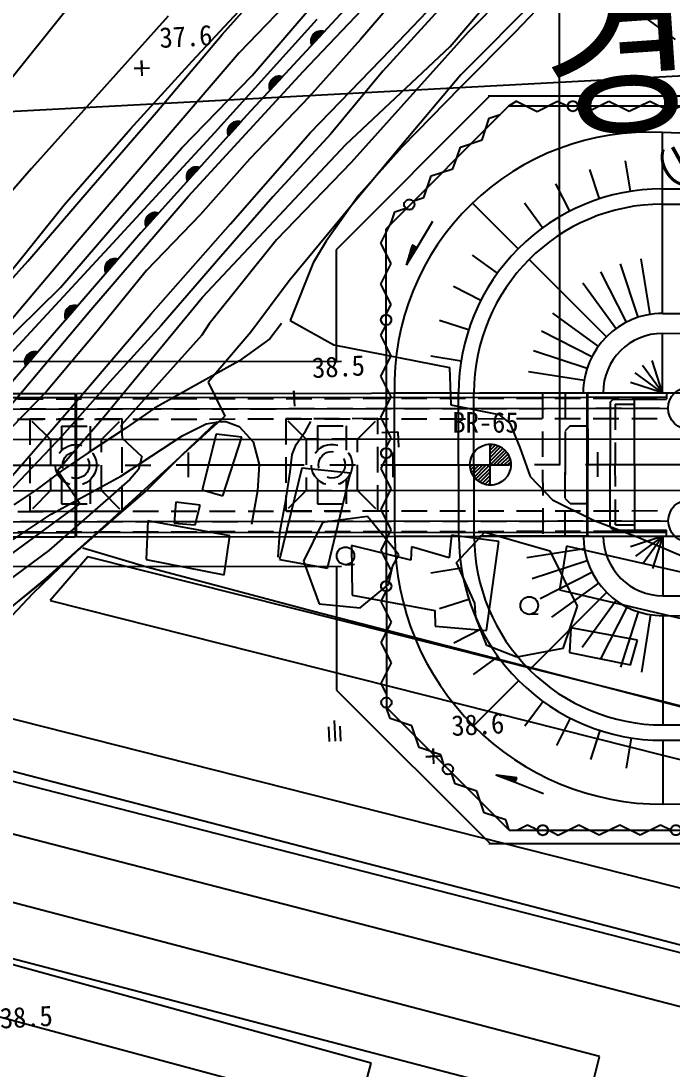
# Model space of a CAD drawing. Header units: millimetres. Extents: x 16742 to 17538, y 1103 to 1809.
# Drawn here: x 17366.7 to 17430.3, y 1414.9 to 1517.3 of the extents above; entities that cross this region are included whole.
import ezdxf
from ezdxf.xclip import XClip

# ---------------------------------------------------------------- set-up
doc = ezdxf.new("R2010")
doc.units = ezdxf.units.MM
doc.header["$LTSCALE"] = 10
doc.header["$MEASUREMENT"] = 0
doc.header["$XCLIPFRAME"] = 2
for name, pattern in [('CENTER', [2, 1.25, -0.25, 0.25, -0.25]), ('CENTERX2', [4, 2.5, -0.5, 0.5, -0.5]), ('DASHED2', [0.375, 0.25, -0.125]), ('HIDDEN', [0.375, 0.25, -0.125])]:
    doc.linetypes.add(name, pattern=pattern)
for name, color, linetype in [('TN-MANH', 4, 'Continuous'), ('TZ-BASE', 253, 'Continuous'), ('TZ-CABL', 4, 'Continuous')]:
    doc.layers.add(name, color=color, linetype=linetype)
doc.styles.add('GR', font='GulimChe.ttf')
doc.styles.get("Standard").update_dxf_attribs({"font": 'GulimChe.ttf'})
doc.linetypes.add('ZIGZAG', pattern='A,0.0001,-0.2,[131,ltypeshp.shx,S=0.2,R=0,X=-0.2,Y=0],-0.4,[131,ltypeshp.shx,S=0.2,R=180,X=0.2,Y=0],-0.2', length=0.8001)

# ---------------------------------------------------------------- blocks, each defined once
blk = doc.blocks.new('JD-DGH6SF4')
at = {"layer": 'TZ-BASE', "style": 'GR'}
blk.add_text('(KPR297K759)', height=3, rotation=29.2387, dxfattribs=at).set_placement((606.6, 102.77))
blk = doc.blocks.new('JD-FHFGFGH4SFG5')
at = {"layer": 'TZ-BASE'}
for p, q in [((609.41, 65.29, 40), (587.33, 42.78, 40)), ((503.51, -10.49, 1.89), (562.8, 63.35, 1.89)), ((571.19, 38.95, 42.02), (588.05, 56.67, 42.02)), ((585.57, 41.39, 41.03), (599.01, 57.18, 41.03)), ((579.02, 55.36, 38.99), (564.93, 40.75, 38.99)), ((563.28, 42.55, 38.02), (571.4, 51.66, 38.02)), ((579.77, 41.1, 38.76), (587.25, 48.94, 38.76)), ((597.67, 48.83, 40.41), (591.9, 42.77, 40.41)), ((560.35, 39.95, 37.62), (566.41, 46.45, 37.62)), ((577.2, 47.08, 41.08), (565.7, 34.67, 41.08)), ((566.21, 38.56, 40), (572.79, 46.24, 40)), ((580.99, 46.95, 38.5), (576.81, 42.07, 38.5)), ((594.19, 46.25, 39.03), (586.62, 38.63, 39.03)), ((584.75, 45.28, 42.02), (578.99, 38.96, 42.02)), ((603.39, 45.11, 39.17), (607.55, 42.07, 39.17)), ((558.01, 44.34, 37.62), (544.66, 29.46, 37.62)), ((572.52, 44.03, 41.03), (562.54, 32.94, 41.03)), ((699.42, 43.35), (-0.01, 6.18)), ((556.87, 34.96, 38.02), (563.28, 42.55, 38.02)), ((576.81, 42.07, 38.5), (571.76, 36.43, 38.5)), ((571.95, 42.04, 41.08), (572.55, 42.06, 41.08)), ((571.98, 42.19, 41.08), (572.69, 42.22, 41.08)), ((572, 42.23, 41.08), (572.03, 41.51, 41.08)), ((573.25, 42.82, 41.08), (572.03, 41.5, 41.08)), ((572.04, 42.34, 41.08), (572.84, 42.37, 41.08)), ((572.14, 42.5, 41.08), (572.98, 42.53, 41.08)), ((572.14, 42.49, 41.08), (572.17, 41.65, 41.08)), ((572.28, 42.65, 41.08), (572.31, 41.81, 41.08)), ((572.29, 42.65, 41.08), (573.13, 42.68, 41.08)), ((572.43, 42.75, 41.08), (572.46, 41.96, 41.08)), ((572.56, 42.81, 41.08), (573.21, 42.84, 41.08)), ((572.58, 42.82, 41.08), (572.6, 42.12, 41.08)), ((572.72, 42.86, 41.08), (572.75, 42.27, 41.08)), ((572.87, 42.88, 41.08), (572.89, 42.43, 41.08)), ((573.02, 42.88, 41.08), (573.04, 42.59, 41.08)), ((573.18, 42.85, 41.08), (573.18, 42.74, 41.08)), ((587.33, 42.78, 40), (575.89, 30.07, 40)), ((591.9, 42.77, 40.41), (586.53, 37.37, 40.41)), ((571.88, 32.95, 38.76), (579.77, 41.1, 38.76)), ((571.94, 41.89, 41.08), (572.41, 41.91, 41.08)), ((571.96, 41.74, 41.08), (572.26, 41.75, 41.08)), ((572, 41.59, 41.08), (572.12, 41.59, 41.08)), ((575.36, 31.82, 41.03), (585.57, 41.39, 41.03)), ((564.93, 40.75, 38.99), (548.93, 22.07, 38.99)), ((554.34, 33.33, 37.62), (560.35, 39.95, 37.62)), ((555.47, 38.51, 37.61), (555.39, 40.01, 37.61)), ((555.39, 40.01, 37.61), (555.43, 39.26, 37.61)), ((554.68, 39.22, 37.61), (556.18, 39.3, 37.61)), ((555.43, 39.26, 37.61), (554.68, 39.22, 37.61)), ((559.96, 26.72, 42.02), (571.19, 38.95, 42.02)), ((578.99, 38.96, 42.02), (573.9, 32.85, 42.02)), ((559.36, 31.48, 40), (566.21, 38.56, 40)), ((569.18, 38.42, 41.08), (567.95, 37.1, 41.08)), ((567.97, 37.94, 41.08), (568.76, 37.97, 41.08)), ((568.06, 38.09, 41.08), (568.91, 38.13, 41.08)), ((568.06, 38.09, 41.08), (568.09, 37.25, 41.08)), ((568.21, 38.25, 41.08), (569.05, 38.28, 41.08)), ((568.21, 38.24, 41.08), (568.24, 37.4, 41.08)), ((568.35, 38.35, 41.08), (568.38, 37.56, 41.08)), ((568.48, 38.41, 41.08), (569.13, 38.43, 41.08)), ((568.5, 38.42, 41.08), (568.53, 37.72, 41.08)), ((568.65, 38.46, 41.08), (568.67, 37.87, 41.08)), ((568.8, 38.48, 41.08), (568.81, 38.03, 41.08)), ((568.95, 38.47, 41.08), (568.96, 38.18, 41.08)), ((569.1, 38.44, 41.08), (569.1, 38.34, 41.08)), ((586.62, 38.63, 39.03), (580.91, 31.84, 39.03)), ((567.87, 37.64, 41.08), (568.47, 37.66, 41.08)), ((567.87, 37.48, 41.08), (568.33, 37.5, 41.08)), ((567.88, 37.34, 41.08), (568.18, 37.35, 41.08)), ((567.91, 37.79, 41.08), (568.62, 37.81, 41.08)), ((567.92, 37.83, 41.08), (567.95, 37.11, 41.08)), ((567.92, 37.19, 41.08), (568.04, 37.19, 41.08)), ((586.53, 37.37, 40.41), (580.84, 31.54, 40.41)), ((571.76, 36.43, 38.5), (565.98, 30.42, 38.5)), ((592.06, 36.05), (591.28, 35.55)), ((592.06, 36.05), (594.06, 35.05)), ((594.06, 35.05), (596.06, 36.05)), ((596.06, 36.05), (597.06, 35.55)), ((599.06, 35.05), (601.06, 36.06)), ((601.06, 36.06), (603.06, 35.06)), ((603.06, 35.06), (605.06, 36.06)), ((605.06, 36.06), (607.06, 35.06)), ((607.06, 35.06), (609.06, 36.06)), ((550.5, 27.6, 38.02), (556.87, 34.96, 38.02)), ((591.28, 35.55), (579.29, 23.53)), ((699.44, 35.65), (591.28, 35.55)), ((598.06, 35.55), (599.06, 35.05)), ((565.7, 34.67, 41.08), (555.34, 23.2, 41.08)), ((565.11, 34.01, 41.08), (563.9, 32.67, 41.08)), ((564.14, 33.82, 41.08), (564.18, 32.98, 41.08)), ((564.15, 33.83, 41.08), (564.98, 33.87, 41.08)), ((564.28, 33.93, 41.08), (564.32, 33.14, 41.08)), ((564.41, 33.99, 41.08), (565.06, 34.02, 41.08)), ((564.43, 34, 41.08), (564.47, 33.3, 41.08)), ((564.58, 34.04, 41.08), (564.61, 33.46, 41.08)), ((564.73, 34.06, 41.08), (564.75, 33.61, 41.08)), ((564.88, 34.06, 41.08), (564.89, 33.77, 41.08)), ((565.03, 34.03, 41.08), (565.04, 33.93, 41.08)), ((588.68, 32.27), (589.38, 34.39)), ((589.38, 34.39), (590.44, 34.74)), ((547.84, 25.91, 37.62), (554.34, 33.33, 37.62)), ((562.54, 32.94, 41.03), (552.56, 22.14, 41.03)), ((563.81, 33.06, 41.08), (564.27, 33.08, 41.08)), ((563.82, 33.21, 41.08), (564.41, 33.24, 41.08)), ((563.83, 32.91, 41.08), (564.13, 32.92, 41.08)), ((563.85, 33.36, 41.08), (564.56, 33.4, 41.08)), ((563.86, 33.4, 41.08), (563.9, 32.68, 41.08)), ((563.87, 32.76, 41.08), (563.99, 32.77, 41.08)), ((563.91, 33.51, 41.08), (564.7, 33.55, 41.08)), ((564, 33.67, 41.08), (564.84, 33.71, 41.08)), ((564, 33.67, 41.08), (564.04, 32.83, 41.08)), ((564.09, 24.07, 38.76), (571.88, 32.95, 38.76)), ((573.9, 32.85, 42.02), (568.22, 26.71, 42.02)), ((606.31, 15.32), (606.3, 32.97)), ((619.41, 32.57), (606.3, 32.97)), ((561.37, 16.91, 41.03), (575.36, 31.82, 41.03)), ((580.91, 31.84, 39.03), (575.13, 24.92, 39.03)), ((586.56, 31.56), (588.68, 32.27)), ((553.52, 24.86, 40), (559.36, 31.48, 40)), ((580.84, 31.54, 40.41), (576.65, 26.87, 40.41)), ((586.2, 30.5), (586.56, 31.56)), ((565.98, 30.42, 38.5), (561.14, 24.95, 38.5)), ((575.89, 30.07, 40), (568.58, 22.5, 40)), ((585.84, 29.44), (586.2, 30.5)), ((603.19, 27.24), (602.71, 30.21)), ((544.66, 29.46, 37.62), (535.55, 19.11, 37.62)), ((559.79, 28.76, 41.08), (560.39, 28.79, 41.08)), ((559.82, 28.91, 41.08), (560.53, 28.95, 41.08)), ((559.84, 28.95, 41.08), (559.87, 28.23, 41.08)), ((561.09, 29.56, 41.08), (559.88, 28.22, 41.08)), ((559.88, 29.06, 41.08), (560.68, 29.1, 41.08)), ((559.97, 29.21, 41.08), (560.02, 28.37, 41.08)), ((559.98, 29.22, 41.08), (560.82, 29.26, 41.08)), ((560.12, 29.38, 41.08), (560.96, 29.42, 41.08)), ((560.12, 29.37, 41.08), (560.16, 28.53, 41.08)), ((560.26, 29.48, 41.08), (560.3, 28.69, 41.08)), ((560.39, 29.54, 41.08), (561.04, 29.57, 41.08)), ((560.41, 29.55, 41.08), (560.44, 28.85, 41.08)), ((560.56, 29.59, 41.08), (560.59, 29, 41.08)), ((560.71, 29.61, 41.08), (560.73, 29.16, 41.08)), ((560.86, 29.61, 41.08), (560.87, 29.32, 41.08)), ((561.01, 29.58, 41.08), (561.01, 29.48, 41.08)), ((582.99, 26.63), (583.72, 28.75)), ((583.72, 28.75), (585.84, 29.44)), ((600.15, 26.51), (599.22, 29.36)), ((559.79, 28.61, 41.08), (560.25, 28.63, 41.08)), ((559.8, 28.46, 41.08), (560.11, 28.47, 41.08)), ((559.84, 28.31, 41.08), (559.96, 28.32, 41.08)), ((597.26, 25.31), (595.89, 27.98)), ((544.29, 20.41, 38.02), (550.5, 27.6, 38.02)), ((550.44, 15.67, 42.02), (559.96, 26.72, 42.02)), ((568.22, 26.71, 42.02), (563.17, 20.89, 42.02)), ((576.65, 26.87, 40.41), (573.45, 22.37, 40.41)), ((581.93, 26.29), (582.99, 26.63)), ((606.3, 27.49), (699.42, 27.58)), ((541.66, 18.2, 37.62), (547.84, 25.91, 37.62)), ((592.22, 21.64), (587.75, 26.1)), ((594.59, 23.67), (592.83, 26.1)), ((606.3, 25.99), (699.42, 26.08)), ((547.48, 17.85, 40), (553.52, 24.86, 40)), ((557.06, 25.11, 41.08), (555.86, 23.77, 41.08)), ((555.86, 24.61, 41.08), (556.65, 24.65, 41.08)), ((561.14, 24.95, 38.5), (555.9, 19.52, 38.5)), ((555.95, 24.77, 41.08), (556.8, 24.81, 41.08)), ((555.95, 24.76, 41.08), (555.99, 23.92, 41.08)), ((556.09, 24.92, 41.08), (556.14, 24.08, 41.08)), ((556.1, 24.92, 41.08), (556.94, 24.97, 41.08)), ((556.24, 25.02, 41.08), (556.28, 24.24, 41.08)), ((556.37, 25.09, 41.08), (557.02, 25.12, 41.08)), ((556.39, 25.1, 41.08), (556.42, 24.39, 41.08)), ((556.53, 25.14, 41.08), (556.56, 24.55, 41.08)), ((556.68, 25.16, 41.08), (556.71, 24.71, 41.08)), ((556.83, 25.16, 41.08), (556.85, 24.87, 41.08)), ((556.99, 25.13, 41.08), (556.99, 25.02, 41.08)), ((575.13, 24.92, 39.03), (569.84, 18.5, 39.03)), ((579.72, 23.97), (580.15, 25.24)), ((580.15, 25.24), (581.22, 25.58)), ((555.76, 24.16, 41.08), (556.23, 24.18, 41.08)), ((555.77, 24.31, 41.08), (556.37, 24.34, 41.08)), ((555.78, 24.01, 41.08), (556.08, 24.02, 41.08)), ((555.8, 24.46, 41.08), (556.51, 24.49, 41.08)), ((555.82, 24.5, 41.08), (555.85, 23.78, 41.08)), ((555.82, 23.86, 41.08), (555.94, 23.86, 41.08)), ((556.31, 15.23, 38.76), (564.09, 24.07, 38.76)), ((578.79, 22.18), (579.79, 24.18)), ((583.84, 24.31), (582.3, 21.73)), ((555.34, 23.2, 41.08), (542.35, 8.16, 41.08)), ((579.29, 23.53), (579.33, -23.17)), ((548.93, 22.07, 38.99), (536.52, 7.44, 38.99)), ((552.56, 22.14, 41.03), (542.57, 11.34, 41.03)), ((568.58, 22.5, 40), (562.02, 14.31, 40)), ((573.45, 22.37, 40.41), (572.19, 20.26, 40.41)), ((579.79, 20.18), (578.79, 22.18)), ((581.87, 21.99), (581.27, 20.02)), ((582.3, 21.73), (581.27, 20.02)), ((582.29, 21.74), (581.29, 20.07)), ((582.28, 21.75), (581.3, 20.12)), ((582.26, 21.75), (581.32, 20.17)), ((582.25, 21.76), (581.33, 20.22)), ((582.24, 21.77), (581.35, 20.27)), ((582.23, 21.77), (581.36, 20.32)), ((582.22, 21.78), (581.38, 20.37)), ((582.21, 21.79), (581.39, 20.41)), ((582.2, 21.79), (581.41, 20.46)), ((582.19, 21.8), (581.42, 20.51)), ((582.18, 21.81), (581.44, 20.56)), ((582.17, 21.81), (581.45, 20.61)), ((582.16, 21.82), (581.47, 20.66)), ((582.15, 21.82), (581.48, 20.71)), ((582.14, 21.83), (581.5, 20.76)), ((582.13, 21.84), (581.51, 20.81)), ((582.11, 21.84), (581.53, 20.86)), ((582.1, 21.85), (581.54, 20.91)), ((582.09, 21.86), (581.56, 20.96)), ((582.08, 21.86), (581.57, 21.01)), ((582.07, 21.87), (581.59, 21.06)), ((582.06, 21.88), (581.6, 21.11)), ((582.05, 21.88), (581.62, 21.15)), ((582.04, 21.89), (581.63, 21.2)), ((582.03, 21.9), (581.65, 21.25)), ((582.02, 21.9), (581.66, 21.3)), ((582.01, 21.91), (581.67, 21.35)), ((582, 21.91), (581.69, 21.4)), ((581.99, 21.92), (581.7, 21.45)), ((581.98, 21.93), (581.72, 21.5)), ((581.96, 21.93), (581.73, 21.55)), ((581.95, 21.94), (581.75, 21.6)), ((581.94, 21.95), (581.76, 21.65)), ((581.93, 21.95), (581.78, 21.7)), ((581.92, 21.96), (581.79, 21.75)), ((581.91, 21.97), (581.81, 21.8)), ((581.9, 21.97), (581.82, 21.85)), ((581.89, 21.98), (581.84, 21.89)), ((581.88, 21.98), (581.85, 21.94)), ((582.3, 21.73), (581.87, 21.99)), ((553.1, 20.6, 41.08), (551.92, 19.24, 41.08)), ((552.28, 20.5, 41.08), (552.33, 19.72, 41.08)), ((552.4, 20.57, 41.08), (553.05, 20.62, 41.08)), ((552.42, 20.58, 41.08), (552.47, 19.88, 41.08)), ((552.57, 20.62, 41.08), (552.61, 20.04, 41.08)), ((552.72, 20.65, 41.08), (552.75, 20.2, 41.08)), ((552.87, 20.65, 41.08), (552.89, 20.36, 41.08)), ((553.02, 20.62, 41.08), (553.03, 20.52, 41.08)), ((563.17, 20.89, 42.02), (557.34, 14.14, 42.02)), ((590.19, 19.26), (587.76, 21.02)), ((600.83, 13.04), (593.28, 20.58)), ((605.1, 15.22), (604.24, 20.66)), ((538.12, 13.56, 38.02), (544.29, 20.41, 38.02)), ((555.9, 19.52, 38.5), (550.95, 13.41, 38.5)), ((551.82, 19.77, 41.08), (552.42, 19.82, 41.08)), ((551.82, 19.62, 41.08), (552.28, 19.66, 41.08)), ((551.84, 19.47, 41.08), (552.14, 19.5, 41.08)), ((551.85, 19.93, 41.08), (552.56, 19.98, 41.08)), ((551.86, 19.97, 41.08), (551.92, 19.25, 41.08)), ((551.91, 20.08, 41.08), (552.7, 20.14, 41.08)), ((552, 20.24, 41.08), (552.84, 20.3, 41.08)), ((552, 20.23, 41.08), (552.06, 19.4, 41.08)), ((552.13, 20.39, 41.08), (552.2, 19.56, 41.08)), ((552.14, 20.4, 41.08), (552.98, 20.46, 41.08)), ((572.19, 20.26, 40.41), (569.93, 14.63, 40.41)), ((578.79, 18.18), (579.79, 20.18)), ((603.92, 14.94), (602.21, 20.17)), ((551.88, 19.33, 41.08), (552.01, 19.34, 41.08)), ((569.84, 18.5, 39.03), (566.1, 13.5, 39.03)), ((602.79, 14.47), (600.29, 19.37)), ((540.86, 11.33, 40), (547.48, 17.85, 40)), ((579.79, 16.18), (578.79, 18.18)), ((588.56, 16.59), (585.88, 17.95)), ((601.75, 13.83), (598.52, 18.28)), ((551.75, 5.25, 41.03), (561.37, 16.91, 41.03)), ((536.72, -0.65, 42.02), (550.44, 15.67, 42.02)), ((547.93, 15.39, 41.08), (548.64, 15.44, 41.08)), ((547.94, 15.43, 41.08), (548, 14.71, 41.08)), ((547.99, 15.54, 41.08), (548.78, 15.6, 41.08)), ((549.18, 16.06, 41.08), (548, 14.7, 41.08)), ((548.07, 15.69, 41.08), (548.14, 14.85, 41.08)), ((548.08, 15.7, 41.08), (548.92, 15.76, 41.08)), ((548.21, 15.85, 41.08), (548.27, 15.02, 41.08)), ((548.22, 15.86, 41.08), (549.05, 15.92, 41.08)), ((548.36, 15.96, 41.08), (548.41, 15.18, 41.08)), ((548.48, 16.03, 41.08), (549.13, 16.07, 41.08)), ((548.5, 16.04, 41.08), (548.55, 15.34, 41.08)), ((548.65, 16.08, 41.08), (548.69, 15.5, 41.08)), ((548.8, 16.11, 41.08), (548.83, 15.66, 41.08)), ((548.95, 16.11, 41.08), (548.97, 15.82, 41.08)), ((549.1, 16.08, 41.08), (549.11, 15.98, 41.08)), ((579.29, 15.18), (579.79, 16.18)), ((606.31, 15.32), (699.43, 15.41)), ((547.9, 15.23, 41.08), (548.5, 15.28, 41.08)), ((547.9, 15.08, 41.08), (548.36, 15.12, 41.08)), ((547.92, 14.93, 41.08), (548.22, 14.96, 41.08)), ((547.96, 14.79, 41.08), (548.08, 14.79, 41.08)), ((548.53, 6.13, 38.76), (556.31, 15.23, 38.76)), ((569.08, 14.34, 38.76), (567.93, 12.84, 38.76)), ((569.93, 14.63, 40.41), (574.19, 12.24, 40.41)), ((587.36, 13.7), (584.51, 14.63)), ((600.04, 12.12), (595.59, 15.34)), ((550.95, 13.41, 38.5), (546.11, 7.68, 38.5)), ((557.34, 14.14, 42.02), (552.32, 8.63, 42.02)), ((562.02, 14.31, 40), (561.29, 13.21, 40)), ((566.1, 13.5, 39.03), (561.92, 8.62, 39.03)), ((578.8, 13.18), (579.3, 14.18)), ((599.4, 11.08), (594.5, 13.57)), ((606.32, 13.37), (699.43, 13.46)), ((606.32, 7.56), (606.32, 13.37)), ((561.29, 13.21, 40), (553.42, 4.41, 40)), ((567.93, 12.84, 38.76), (564.91, 10.66, 38.76)), ((579.8, 11.18), (578.8, 13.18)), ((545.26, 11.52, 41.08), (544.08, 10.16, 41.08)), ((544.29, 11.31, 41.08), (544.35, 10.47, 41.08)), ((544.3, 11.32, 41.08), (545.13, 11.38, 41.08)), ((544.43, 11.42, 41.08), (544.49, 10.63, 41.08)), ((544.56, 11.49, 41.08), (545.21, 11.53, 41.08)), ((544.58, 11.49, 41.08), (544.63, 10.8, 41.08)), ((544.73, 11.54, 41.08), (544.77, 10.96, 41.08)), ((544.87, 11.57, 41.08), (544.91, 11.12, 41.08)), ((545.02, 11.57, 41.08), (545.05, 11.28, 41.08)), ((545.18, 11.54, 41.08), (545.18, 11.44, 41.08)), ((574.19, 12.24, 40.41), (585.5, 10.05, 40.41)), ((598.94, 9.95), (593.71, 11.65)), ((543.98, 10.69, 41.08), (544.58, 10.74, 41.08)), ((543.98, 10.54, 41.08), (544.44, 10.57, 41.08)), ((544, 10.39, 41.08), (544.3, 10.41, 41.08)), ((544.01, 10.84, 41.08), (544.72, 10.9, 41.08)), ((544.02, 10.89, 41.08), (544.07, 10.17, 41.08)), ((544.04, 10.24, 41.08), (544.16, 10.25, 41.08)), ((544.06, 11, 41.08), (544.86, 11.06, 41.08)), ((544.15, 11.16, 41.08), (544.99, 11.22, 41.08)), ((544.15, 11.15, 41.08), (544.21, 10.31, 41.08)), ((564.91, 10.66, 38.76), (561.4, 8.69, 38.76)), ((578.8, 9.18), (579.8, 11.18)), ((586.63, 10.66), (583.67, 11.13)), ((606.32, 7.56), (604.37, 10.24)), ((606.32, 7.56), (605.3, 10.71)), ((585.5, 10.05, 40.41), (585.63, 6.39, 40.41)), ((598.66, 8.77), (593.22, 9.62)), ((606.32, 7.56), (603.64, 9.5)), ((552.32, 8.63, 42.02), (547.64, 3.35, 42.02)), ((561.4, 8.69, 38.76), (556.67, 6.07, 38.76)), ((561.92, 8.62, 39.03), (563.54, 5.28, 39.03)), ((579.8, 7.18), (578.8, 9.18)), ((606.32, 7.56), (603.17, 8.58)), ((474.04, 7.44), (548.94, 7.51)), ((546.11, 7.68, 38.5), (541.5, 2.96, 38.5)), ((548.96, -6.49), (548.94, 7.51)), ((549.04, 7.51), (606.69, 7.56)), ((549.06, -6.49), (549.04, 7.51)), ((570.37, 6.27, 38.51), (570.29, 7.77, 38.51)), ((570.29, 7.77, 38.51), (570.33, 7.02, 38.51)), ((578.8, 5.18), (579.8, 7.18)), ((586.39, 7.54), (580.14, 7.54)), ((580.15, -6.46), (580.14, 7.54)), ((586.41, -6.46), (586.39, 7.54)), ((587.91, -6.46), (587.89, 7.54)), ((599.11, 7.55), (588.44, 7.54)), ((598.96, -6.44), (598.94, 7.55)), ((598.99, 7.55), (606.69, 7.56)), ((598.99, 7.55), (606.69, 7.56)), ((598.99, 7.55), (599, 0.55)), ((606.14, 7.56), (699.4, 7.65)), ((606.69, 7.56), (606.69, 6.96)), ((474.04, 7.04), (548.94, 7.11)), ((549.04, 7.11), (598.94, 7.15)), ((569.58, 6.98, 38.51), (571.08, 7.06, 38.51)), ((570.33, 7.02, 38.51), (569.58, 6.98, 38.51)), ((585.63, 6.39, 40.41), (590.31, 5.44, 40.41)), ((598.99, 7.15), (606.69, 7.16)), ((601.19, 6.66), (601.49, 6.96)), ((601.19, 6.66), (601.2, 0.46)), ((601.49, 6.96), (606.69, 6.96)), ((603.61, -5.84), (603.59, 6.96)), ((541.79, -1.68, 38.76), (548.53, 6.13, 38.76)), ((547.2, -0.03, 41.03), (551.75, 5.25, 41.03)), ((556.67, 6.07, 38.76), (553.81, 4.08, 38.76)), ((563.54, 5.28, 39.03), (559.16, 1.29, 39.03)), ((579.81, 3.18), (578.8, 5.18)), ((590.31, 5.44, 40.41), (591.38, 4.61, 40.41)), ((553.42, 4.41, 40), (553.5, 3.12, 40)), ((562.75, 4.73, 39.3), (559.37, 1.52, 39.3)), ((559.43, 3.41, 39.42), (561.72, 4.53, 39.42)), ((561.72, 4.53, 39.42), (563.13, 4.75, 39.42)), ((563.13, 4.75, 39.42), (563.65, 4.77, 39.42)), ((563.65, 4.77, 39.42), (564.96, 4.29, 39.42)), ((564.96, 4.29, 39.42), (566.3, 2.79, 39.42)), ((571.43, 3.83, 39.42), (571.96, 4.75, 39.42)), ((591.38, 4.61, 40.41), (592.36, 2.24, 40.41)), ((499.95, 2.96), (699.93, 3.15)), ((547.64, 3.35, 42.02), (539.96, -4.71, 42.02)), ((553.81, 4.08, 38.76), (550.19, 1.71, 38.76)), ((553.37, -0.59, 39.42), (559.43, 3.41, 39.42)), ((553.5, 3.12, 40), (555.42, 1.34, 40)), ((562.7, 3.53, 40.2), (561.34, -1.9, 40.2)), ((565.21, 3.23, 40.2), (562.7, 3.53, 40.2)), ((563.34, -2.48, 40.2), (565.21, 3.23, 40.2)), ((570.53, 2.51, 39.42), (571.43, 3.83, 39.42)), ((578.9, 3.69, 39.08), (580.44, 3.77, 39.08)), ((579.31, 2.18), (579.81, 3.18)), ((580.44, 3.77, 39.08), (580.52, 2.26, 39.08)), ((566.3, 2.79, 39.42), (566.89, 0.57, 39.42)), ((570.13, 1.55, 39.42), (570.53, 2.51, 39.42)), ((589.46, -1.45), (589.46, 2.55)), ((589.49, 2.35), (589.68, 2.54)), ((589.49, 1.99), (589.99, 2.48)), ((589.49, 1.64), (590.25, 2.4)), ((589.49, 1.28), (590.49, 2.28)), ((589.5, 0.93), (590.7, 2.14)), ((592.36, 2.24, 40.41), (593.37, -0.61, 40.41)), ((550.19, 1.71, 38.76), (547.55, -0.1, 38.76)), ((559.16, 1.29, 39.03), (552.57, -4.75, 39.03)), ((555.42, 1.34, 40), (555.12, 0.08, 40)), ((559.37, 1.52, 39.3), (556, -1.87, 39.3)), ((560, -0.68), (560, 1.72)), ((569.93, -0.14, 39.42), (570.13, 1.55, 39.42)), ((578.81, 0.18), (579.31, 1.18)), ((580, -0.66), (580, 1.74)), ((589.5, 0.58), (590.89, 1.98)), ((589.82, 0.55), (591.06, 1.79)), ((590.17, 0.55), (591.21, 1.58)), ((590.53, 0.55), (591.33, 1.35)), ((590.88, 0.55), (591.42, 1.09)), ((596.79, 1.55), (596.8, -0.45)), ((600, -0.64), (600, 1.76)), ((555.12, 0.08, 40), (554.25, -0.9, 40)), ((566.89, 0.57, 39.42), (566.73, -2.02, 39.42)), ((571.08, 0.2, 40.07), (568.9, -8.7, 40.07)), ((575.83, -0.28, 40.07), (571.08, 0.2, 40.07)), ((579.81, -1.82), (578.81, 0.18)), ((587.5, 0.54), (591.5, 0.55)), ((587.51, 0.35), (587.7, 0.54)), ((587.56, 0.05), (588.05, 0.54)), ((587.65, -0.22), (588.4, 0.54)), ((587.76, -0.45), (588.76, 0.54)), ((587.9, -0.66), (589.11, 0.55)), ((588.07, -0.85), (589.46, 0.55)), ((588.25, -1.02), (589.5, 0.22)), ((591.23, 0.55), (591.48, 0.8)), ((599.01, -6.44), (599, 0.55)), ((601.21, -5.54), (601.2, 0.66)), ((547.55, -0.1, 38.76), (545.2, -1.86, 38.76)), ((554.25, -0.9, 40), (546.35, -7.85, 40)), ((546.57, -4.27, 39.42), (553.37, -0.59, 39.42)), ((549.38, -3.27, 41.03), (547.2, -0.03, 41.03)), ((569.51, -2.95, 39.42), (569.93, -0.14, 39.42)), ((573.57, -9.57, 40.07), (575.83, -0.28, 40.07)), ((588.46, -1.17), (589.5, -0.13)), ((588.7, -1.29), (589.5, -0.48)), ((588.96, -1.38), (589.5, -0.84)), ((593.37, -0.61, 40.41), (595.55, -2.9, 40.41)), ((499.96, -2.04), (699.96, -1.85)), ((545.2, -1.86, 38.76), (542.92, -3.36, 38.76)), ((556, -1.87, 39.3), (552.66, -4.74, 39.3)), ((561.34, -1.9, 40.2), (563.34, -2.48, 40.2)), ((566.73, -2.02, 39.42), (566.44, -3.62, 39.42)), ((578.81, -3.82), (579.81, -1.82)), ((589.25, -1.44), (589.5, -1.19)), ((568.93, -6.07, 39.42), (569.51, -2.95, 39.42)), ((595.55, -2.9, 40.41), (599.58, -4.87, 40.41)), ((541.4, -9.1, 41.03), (549.38, -3.27, 41.03)), ((558.76, -3.11, 40.05), (558.61, -5.18, 40.05)), ((561.14, -3.42, 40.05), (558.76, -3.11, 40.05)), ((560.64, -5.33, 40.05), (561.14, -3.42, 40.05)), ((566.44, -3.62, 39.42), (566.15, -5.31, 39.42)), ((579.81, -5.82), (578.81, -3.82)), ((542.58, -6.95, 39.42), (546.57, -4.27, 39.42)), ((552.57, -4.75, 39.03), (546.1, -10.53, 39.03)), ((552.66, -4.74, 39.3), (549.19, -7.79, 39.3)), ((556.02, -4.93, 40.09), (555.85, -8.72, 40.09)), ((564.04, -6.41, 40.09), (556.02, -4.93, 40.09)), ((573.08, -5.11, 42.09), (571.23, -8.87, 42.09)), ((577.49, -4.52, 42.09), (573.08, -5.11, 42.09)), ((580.55, -8.25, 42.09), (577.49, -4.52, 42.09)), ((599.58, -4.87, 40.41), (603.99, -6.57, 40.41)), ((474.06, -6.16), (548.96, -6.09)), ((549.06, -6.09), (598.96, -6.05)), ((558.61, -5.18, 40.05), (560.64, -5.33, 40.05)), ((568.76, -8.49, 39.42), (568.93, -6.07, 39.42)), ((578.82, -7.82), (579.81, -5.82)), ((586.17, -9, 42.03), (588.95, -6.06, 42.03)), ((588.95, -6.06, 42.03), (595.3, -7.86, 42.03)), ((599.01, -6.05), (606.71, -6.04)), ((601.21, -5.54), (601.51, -5.84)), ((601.51, -5.84), (606.71, -5.84)), ((606.71, -6.44), (606.71, -5.84)), ((474.06, -6.56), (548.96, -6.49)), ((549.06, -6.49), (598.96, -6.44)), ((563.48, -10.22, 40.09), (564.04, -6.41, 40.09)), ((586.4, -6.46), (580.15, -6.46)), ((585.69, -6.35, 41.36), (585.46, -8.55, 41.36)), ((590.32, -6.96, 41.36), (585.69, -6.35, 41.36)), ((599.13, -6.44), (588.46, -6.45)), ((589.11, -15.66, 41.36), (590.32, -6.96, 41.36)), ((599.01, -6.44), (606.71, -6.44)), ((599.01, -6.44), (606.71, -6.44)), ((606.34, -6.44), (603.19, -7.46)), ((606.34, -6.44), (603.66, -8.39)), ((603.99, -6.57, 40.41), (608.88, -8.64, 40.41)), ((606.34, -6.44), (604.39, -9.12)), ((606.34, -6.44), (605.32, -9.59)), ((606.15, -6.44), (699.48, -6.35)), ((606.34, -6.44), (606.34, -12.25)), ((546.35, -7.85, 40), (541.11, -11.69, 40)), ((549.19, -7.79, 39.3), (544.78, -12.04, 39.3)), ((555.92, -9.45, 40.41), (549.66, -7.6, 40.41)), ((581.73, -8.77, 41.36), (575.91, -7.33, 41.36)), ((575.91, -7.33, 41.36), (575.99, -12.2, 41.36)), ((579.82, -9.82), (578.82, -7.82)), ((581.77, -7.47, 41.36), (581.73, -8.77, 41.36)), ((585.46, -8.55, 41.36), (581.77, -7.47, 41.36)), ((598.67, -7.66), (593.07, -8.55)), ((595.3, -7.86, 42.03), (597.98, -13.28, 42.03)), ((596.92, -7.42, 40.37), (596.25, -11.66, 40.37)), ((620.48, -12.75, 40.37), (596.92, -7.42, 40.37)), ((550.16, -8.45, 39.42), (546.48, -12.71, 39.42)), ((616.48, -25.12, 39.42), (550.16, -8.45, 39.42)), ((555.85, -8.72, 40.09), (563.48, -10.22, 40.09)), ((568.9, -8.7, 40.07), (573.57, -9.57, 40.07)), ((571.23, -8.87, 42.09), (572.75, -13.04, 42.09)), ((575.39, -9.22, 39.08), (576.22, -9.18, 39.08)), ((579.94, -9.39, 42.09), (580.55, -8.25, 42.09)), ((587.99, -12.98, 42.03), (586.17, -9, 42.03)), ((598.96, -8.84), (593.57, -10.6)), ((542.63, -13.4, 38.72), (546.61, -10.21, 38.72)), ((572.22, -13.79, 40.41), (555.92, -9.45, 40.41)), ((579.32, -10.82), (579.82, -9.82)), ((579.53, -11.17, 42.09), (579.94, -9.39, 42.09)), ((586.65, -9.57), (583.69, -10.05)), ((599.42, -9.97), (594.37, -12.55)), ((546.1, -10.53, 39.03), (539.11, -16.28, 39.03)), ((576.77, -13.42, 42.09), (579.53, -11.17, 42.09)), ((600.06, -11.01), (595.48, -14.34)), ((544.78, -12.04, 39.3), (540.21, -16.89, 39.3)), ((575.99, -12.2, 41.36), (584.05, -13.68, 41.36)), ((578.82, -12.82), (579.32, -11.82)), ((600.85, -11.93), (593.32, -19.48)), ((596.25, -11.66, 40.37), (618.95, -17.03, 40.37)), ((606.34, -12.25), (699.45, -12.16)), ((546.48, -12.71, 39.42), (615.53, -30.15, 39.42)), ((572.75, -13.04, 42.09), (576.77, -13.42, 42.09)), ((579.82, -14.82), (578.82, -12.82)), ((587.39, -12.62), (584.53, -13.54)), ((588.08, -14.36, 42.03), (587.99, -12.98, 42.03)), ((597.98, -13.28, 42.03), (596.58, -17.42, 42.03)), ((601.78, -12.72), (598.45, -17.31)), ((592.46, -19.03, 40.41), (572.22, -13.79, 40.41)), ((584.05, -13.68, 41.36), (584.1, -15.23, 41.36)), ((593.33, -14.06, 39.08), (594.17, -14.02, 39.08)), ((602.82, -13.36), (600.25, -18.41)), ((603.94, -13.82), (602.2, -19.22)), ((605.13, -14.1), (604.25, -19.71)), ((606.34, -14.2), (699.46, -14.11)), ((606.34, -14.2), (606.35, -24.87)), ((578.82, -16.82), (579.82, -14.82)), ((584.1, -15.23, 41.36), (589.11, -15.66, 41.36)), ((589.16, -17.12, 42.03), (588.08, -14.36, 42.03)), ((588.59, -15.5), (585.91, -16.87)), ((597.37, -15.37, 39.96), (597.24, -17.78, 39.96)), ((603.87, -16.6, 39.96), (597.37, -15.37, 39.96)), ((579.83, -18.82), (578.82, -16.82)), ((592.09, -18.26, 42.03), (589.16, -17.12, 42.03)), ((603.18, -19, 39.96), (603.87, -16.6, 39.96)), ((590.22, -18.17), (587.8, -19.93)), ((596.58, -17.42, 42.03), (592.09, -18.26, 42.03)), ((597.24, -17.78, 39.96), (603.18, -19, 39.96)), ((578.83, -20.82), (579.83, -18.82)), ((612.27, -24.19, 40.41), (592.46, -19.03, 40.41)), ((579.33, -21.82), (578.83, -20.82)), ((592.26, -20.54), (587.84, -24.97)), ((612.85, -42.03, 39.36), (535.76, -22.51, 39.36)), ((591.34, -35.16), (579.33, -23.17)), ((579.69, -24.25), (579.33, -23.19)), ((594.64, -22.57), (592.87, -25)), ((574.22, -24.44, 39.08), (574.33, -26.45, 39.08)), ((581.81, -24.96), (579.69, -24.25)), ((597.3, -24.21), (595.94, -26.88)), ((573.67, -25.04, 39.08), (573.74, -26.48, 39.08)), ((574.89, -26.45, 39.08), (574.82, -24.98, 39.08)), ((582.52, -27.08), (581.81, -24.96)), ((600.19, -25.4), (599.27, -28.25)), ((606.35, -24.87), (699.47, -24.78)), ((603.24, -26.13), (602.77, -29.09)), ((606.35, -26.37), (699.47, -26.28)), ((606.35, -26.37), (606.36, -32.62)), ((533.81, -27.05, 39.36), (611.65, -47.28, 39.36)), ((584.64, -27.79), (582.52, -27.08)), ((583.98, -28.68, 38.64), (583.9, -27.18, 38.64)), ((583.9, -27.18, 38.64), (583.94, -27.93, 38.64)), ((611.11, -47.91, 39.36), (532.84, -27.82, 39.36)), ((583.19, -27.97, 38.64), (584.69, -27.89, 38.64)), ((583.94, -27.93, 38.64), (583.19, -27.97, 38.64)), ((584.99, -28.85), (584.64, -27.79)), ((586.05, -30.61), (585.7, -29.55)), ((588.18, -31.32), (586.05, -30.61)), ((592.08, -30.04), (590.04, -29.78)), ((591.9, -30.5), (590.04, -29.78)), ((592.08, -30.04), (590.04, -29.78)), ((591.9, -30.5), (590.04, -29.78)), ((591.91, -30.49), (590.09, -29.78)), ((591.91, -30.49), (590.09, -29.78)), ((591.91, -30.48), (590.14, -29.79)), ((591.91, -30.48), (590.14, -29.79)), ((591.91, -30.47), (590.19, -29.8)), ((591.91, -30.47), (590.19, -29.8)), ((591.92, -30.46), (590.24, -29.8)), ((591.92, -30.46), (590.24, -29.8)), ((591.92, -30.45), (590.3, -29.81)), ((591.92, -30.45), (590.3, -29.81)), ((591.93, -30.43), (590.35, -29.82)), ((591.93, -30.43), (590.35, -29.82)), ((591.93, -30.42), (590.4, -29.82)), ((591.93, -30.42), (590.4, -29.82)), ((591.94, -30.41), (590.45, -29.83)), ((591.94, -30.41), (590.45, -29.83)), ((591.94, -30.4), (590.5, -29.84)), ((591.94, -30.4), (590.5, -29.84)), ((591.95, -30.39), (590.55, -29.84)), ((591.95, -30.39), (590.55, -29.84)), ((591.95, -30.38), (590.6, -29.85)), ((591.95, -30.38), (590.6, -29.85)), ((591.96, -30.36), (590.65, -29.86)), ((591.96, -30.36), (590.65, -29.86)), ((591.96, -30.35), (590.7, -29.86)), ((591.96, -30.35), (590.7, -29.86)), ((591.96, -30.34), (590.76, -29.87)), ((591.96, -30.34), (590.76, -29.87)), ((591.97, -30.33), (590.81, -29.88)), ((591.97, -30.33), (590.81, -29.88)), ((591.97, -30.32), (590.86, -29.88)), ((591.97, -30.32), (590.86, -29.88)), ((591.98, -30.31), (590.91, -29.89)), ((591.98, -30.31), (590.91, -29.89)), ((591.98, -30.29), (590.96, -29.9)), ((591.98, -30.29), (590.96, -29.9)), ((591.99, -30.28), (591.01, -29.9)), ((591.99, -30.28), (591.01, -29.9)), ((591.99, -30.27), (591.06, -29.91)), ((591.99, -30.27), (591.06, -29.91)), ((592, -30.26), (591.11, -29.92)), ((592, -30.26), (591.11, -29.92)), ((592, -30.25), (591.16, -29.92)), ((592, -30.25), (591.16, -29.92)), ((592.01, -30.24), (591.22, -29.93)), ((592.01, -30.24), (591.22, -29.93)), ((592.01, -30.23), (591.27, -29.93)), ((592.01, -30.23), (591.27, -29.93)), ((592.01, -30.21), (591.32, -29.94)), ((592.01, -30.21), (591.32, -29.94)), ((592.02, -30.2), (591.37, -29.95)), ((592.02, -30.2), (591.37, -29.95)), ((592.02, -30.19), (591.42, -29.95)), ((592.02, -30.19), (591.42, -29.95)), ((592.03, -30.18), (591.47, -29.96)), ((592.03, -30.18), (591.47, -29.96)), ((592.03, -30.17), (591.52, -29.97)), ((592.03, -30.17), (591.52, -29.97)), ((592.04, -30.16), (591.57, -29.97)), ((592.04, -30.16), (591.57, -29.97)), ((592.04, -30.14), (591.62, -29.98)), ((592.04, -30.14), (591.62, -29.98)), ((592.05, -30.13), (591.68, -29.99)), ((592.05, -30.13), (591.68, -29.99)), ((592.05, -30.12), (591.73, -29.99)), ((592.05, -30.12), (591.73, -29.99)), ((592.06, -30.11), (591.78, -30)), ((592.06, -30.11), (591.78, -30)), ((592.06, -30.1), (591.83, -30.01)), ((592.06, -30.1), (591.83, -30.01)), ((592.06, -30.09), (591.88, -30.01)), ((592.06, -30.09), (591.88, -30.01)), ((591.9, -30.5), (592.08, -30.04)), ((591.9, -30.5), (592.08, -30.04)), ((594.7, -31.6), (591.9, -30.5)), ((594.7, -31.6), (591.9, -30.5)), ((592.07, -30.07), (591.93, -30.02)), ((592.07, -30.07), (591.93, -30.02)), ((592.07, -30.06), (591.98, -30.03)), ((592.07, -30.06), (591.98, -30.03)), ((592.08, -30.05), (592.03, -30.03)), ((592.08, -30.05), (592.03, -30.03)), ((588.88, -33.44), (588.18, -31.32)), ((531.24, -32.52, 39.36), (610.08, -52.89, 39.36)), ((619.47, -32.73), (606.36, -32.62)), ((591.01, -34.15), (588.88, -33.44)), ((591.34, -35.16), (591.01, -34.15)), ((593.13, -34.65), (592.13, -35.15)), ((594.13, -35.15), (593.13, -34.65)), ((598.13, -34.65), (596.13, -35.65)), ((600.13, -35.64), (598.13, -34.65)), ((602.13, -34.64), (600.13, -35.64)), ((604.13, -35.64), (602.13, -34.64)), ((606.13, -34.64), (604.13, -35.64)), ((607.13, -35.14), (606.13, -34.64)), ((591.34, -35.15), (699.44, -35.05)), ((596.13, -35.65), (595.13, -35.15)), ((600.16, -57.24, 39.19), (526.96, -38.05, 39.19)), ((577.84, -57.89, 39.15), (525.56, -43.57, 39.15)), ((525.8, -43.22, 39.19), (598.87, -62.32, 39.19)), ((524.14, -48.7, 39.15), (576.55, -62.76, 39.15)), ((598.87, -62.32, 39.19), (600.16, -57.24, 39.19)), ((576.55, -62.76, 39.15), (577.84, -57.89, 39.15))]:
    blk.add_line(p, q, dxfattribs=at)
at = {"layer": 'TZ-BASE', "linetype": 'Continuous'}
blk.add_line((596.29, 0.55), (596.25, 50.55), dxfattribs=at)
at = {"layer": 'TZ-BASE', "linetype": 'CENTERX2', "ltscale": 10}
for p, q in [((589.41, 36.54), (574.42, 21.53)), ((574.42, 21.53), (574.43, 10.53)), ((574.45, -9.47), (574.46, -21.47)), ((574.46, -21.47), (589.48, -36.46))]:
    blk.add_line(p, q, dxfattribs=at)
at = {"layer": 'TZ-BASE', "ltscale": 10}
for p, q in [((589.28, 36.55), (659.41, 36.61)), ((444.95, 10.52), (574.94, 10.64)), ((444.97, -9.48), (574.96, -9.36)), ((589.34, -36.45), (659.48, -36.39))]:
    blk.add_line(p, q, dxfattribs=at)
at = {"layer": 'TZ-BASE', "linetype": 'DASHED2'}
for p, q in [((594.59, 7.55), (594.61, -6.45)), ((596.79, 7.55), (596.8, 0.55)), ((601.69, 6.46), (601.7, 0.56)), ((601.69, 6.46), (603.59, 6.46)), ((553.5, 5.01), (544.5, 5)), ((546.5, 3.01), (544.5, 5)), ((544.5, 5), (544.5, -4)), ((547.6, 4.31), (550.4, 4.31)), ((547.6, 4.31), (547.6, 1.94)), ((550.4, 4.31), (550.4, 1.94)), ((551.5, 3.01), (553.5, 5.01)), ((553.5, -3.99), (553.5, 5.01)), ((578.5, 5.04), (569.5, 5.03)), ((571.5, 3.03), (569.5, 5.03)), ((569.5, 5.03), (569.5, -3.97)), ((572.6, 4.33), (575.4, 4.33)), ((572.6, 4.33), (572.6, 1.96)), ((575.4, 4.33), (575.4, 1.96)), ((576.5, 3.03), (578.5, 5.04)), ((578.5, -3.96), (578.5, 5.04)), ((597.3, 4.35), (596.8, 3.85)), ((597.3, 4.35), (599, 4.35)), ((551.5, 3.01), (546.5, 3.01)), ((546.5, 3.01), (546.5, -1.99)), ((551.5, -1.99), (551.5, 3.01)), ((576.5, 3.03), (571.5, 3.03)), ((571.5, 3.03), (571.5, -1.97)), ((576.5, -1.97), (576.5, 3.03)), ((596.81, -6.45), (596.8, 0.55)), ((601.71, -5.34), (601.7, 0.56)), ((547.6, -0.92), (547.6, -3.29)), ((550.4, -0.92), (550.4, -3.29)), ((572.6, -0.9), (572.6, -3.27)), ((575.4, -0.9), (575.4, -3.27)), ((546.5, -1.99), (544.5, -4)), ((546.5, -1.99), (551.5, -1.99)), ((551.5, -1.99), (553.5, -3.99)), ((571.5, -1.97), (569.5, -3.97)), ((571.5, -1.97), (576.5, -1.97)), ((576.5, -1.97), (578.5, -3.96)), ((597.3, -3.25), (596.8, -2.75)), ((544.5, -4), (553.5, -3.99)), ((547.6, -3.29), (550.4, -3.29)), ((569.5, -3.97), (578.5, -3.96)), ((572.6, -3.27), (575.4, -3.27)), ((597.3, -3.25), (599, -3.25)), ((601.71, -5.34), (603.61, -5.34)), ((594.61, -6.45), (598.96, -6.44))]:
    blk.add_line(p, q, dxfattribs=at)
at = {"layer": 'TZ-BASE', "linetype": 'CENTER'}
blk.add_lwpolyline([(0, 0), (98.8, 0.09), (298.8, 0.28), (498.8, 0.46), (700, 0.65)], dxfattribs=at)
at = {"layer": 'TZ-BASE'}
for centre, radius in [((597.56, 35.55), 0.5), ((581.57, 25.94), 0.5), ((579.3, 14.68), 0.5), ((579.31, 1.68), 0.5), ((589.5, 0.55), 2), ((575.34, -8.36, 39.08), 0.859), ((579.32, -11.32), 0.5), ((593.29, -13.21, 39.08), 0.859), ((579.33, -22.69), 0.5), ((585.35, -29.2), 0.5), ((594.63, -35.15), 0.5), ((607.63, -35.14), 0.5)]:
    blk.add_circle(centre, radius, dxfattribs=at)
at = {"layer": 'TZ-BASE', "linetype": 'DASHED2'}
for centre, radius in [((549, 0.51), 2), ((574, 0.53), 2), ((549, 0.51), 1.3), ((574, 0.53), 1.3)]:
    blk.add_circle(centre, radius, dxfattribs=at)
at = {"layer": 'TZ-BASE'}
for centre, radius, start, end in [((572.92, 41.91, 41.08), 0.975, 69.8228, 204.5831), ((568.84, 37.5, 41.08), 0.975, 69.8228, 204.5831), ((564.78, 33.09, 41.08), 0.975, 70.519, 205.2792), ((604.92, 8.22), 24.79, 86.8161, 181.5886), ((560.76, 28.64, 41.08), 0.975, 70.519, 205.2792), ((606.32, 7.56), 19.93, 90.054, 180.0548), ((606.32, 7.56), 18.43, 90.054, 180.054), ((556.74, 24.19, 41.08), 0.975, 70.519, 205.2792), ((552.79, 19.68, 41.08), 0.975, 71.8092, 206.5695), ((548.87, 15.13, 41.08), 0.975, 71.8092, 206.5695), ((606.32, 7.56), 7.76, 90.054, 180.054), ((606.32, 7.56), 5.81, 90.054, 180.054), ((544.95, 10.59, 41.08), 0.975, 71.8092, 206.5695), ((606.34, -6.44), 26.18, 180.0534, 270.054), ((606.34, -6.44), 19.93, 180.0532, 270.054), ((606.34, -6.44), 18.43, 180.054, 270.054), ((606.34, -6.44), 7.76, 180.054, 270.054), ((606.34, -6.44), 5.81, 180.054, 270.054)]:
    blk.add_arc(centre, radius, start, end, dxfattribs=at)
for s, height, rotation, p in [('경   산    군', 12, 3.9072, (594.87, 33.55)), ('37.6', 2, 3.042, (557.21, 41.24, 38.19)), ('38.5', 2, 3.042, (572.11, 9, 42.75)), ('BR-65', 2, 0.0013, (585.78, 3.68)), ('38.6', 2, 3.042, (585.73, -25.95, 42.75)), ('38.5', 2, 3.042, (541.61, -54.52, 42.75))]:
    blk.add_text(s, height=height, rotation=rotation, dxfattribs=at).set_placement(p)

msp = doc.modelspace()

# ---------------------------------------------------------------- linework, layer by layer
at = {"layer": 'TN-MANH'}
for centre in [(17432.01, 1479.47), (17432.02, 1468.47)]:
    msp.add_circle(centre, 2.1, dxfattribs=at)
at = {"layer": 'TZ-CABL', "linetype": 'HIDDEN'}
for points in [[(17238.84, 1480.24), (17430.16, 1480.47)], [(17239.1, 1479.25), (17429.91, 1479.47)], [(17238.84, 1478.24), (17430.16, 1478.47)], [(17238.85, 1469.24), (17430.17, 1469.47)], [(17239.11, 1468.25), (17429.92, 1468.47)], [(17238.85, 1467.24), (17430.17, 1467.47)]]:
    msp.add_lwpolyline(points, dxfattribs=at)
at = {"layer": 'TZ-CABL', "linetype": 'ZIGZAG', "ltscale": 0.5}
for points in [[(17239.1, 1479.25), (17429.91, 1479.47)], [(17239.11, 1468.25), (17429.92, 1468.47)]]:
    msp.add_lwpolyline(points, dxfattribs=at)

# ---------------------------------------------------------------- block references
at = {"layer": 'TZ-BASE'}
ref = msp.add_blockref('JD-FHFGFGH4SFG5', (16823.04, 1473.41), dxfattribs=at)
XClip(ref).set_block_clipping_path([(699.9307166184, 75.6476090799), (-0.0689872699, 75.0037604044), (0.0689872699, -75.0037604044), (700.0686841918, -74.3523274699)])
msp.add_blockref('JD-DGH6SF4', (16823.11, 1398.41), dxfattribs=at)

doc.saveas('drawing.dxf')
